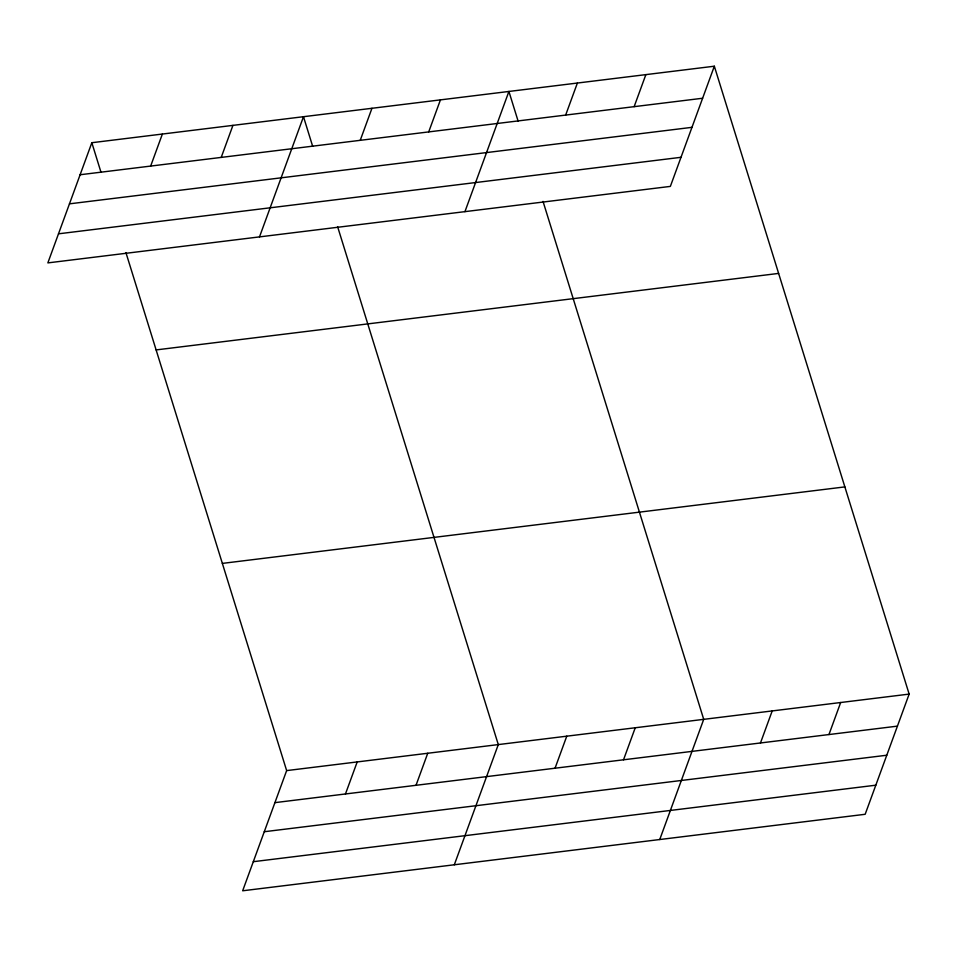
<?xml version="1.0" encoding="UTF-8"?>
<svg xmlns="http://www.w3.org/2000/svg" width="957" height="957" viewBox="0 0 957 957"><rect width="100%" height="100%" fill="white"/><g stroke="black" fill="none" stroke-linecap="round" stroke-linejoin="round"><path stroke-width="1.44" d="M91.836 142.713L47.85 262.9L670.355 186.4L714.341 66.212L91.836 142.713L101.011 172.32M150.656 166.075L162.379 134.04M221.211 157.415L232.934 125.379M259.503 236.893L303.489 116.706L312.664 146.301M360.239 140.32L371.962 108.285M428.712 131.91L440.435 99.875M464.935 211.653L508.909 91.453L518.096 121.061M125.941 252.66L286.645 770.6L242.659 890.788L865.164 814.287L909.15 694.1L714.341 66.212M565.659 115.079L577.382 83.044M345.465 793.963L357.2 761.928M634.144 106.658L645.867 74.622M416.02 785.29L427.743 753.255M454.312 864.781L498.298 744.594L337.594 226.642M555.048 768.208L566.771 736.172M623.521 759.798L635.245 727.763M659.744 839.528L703.718 719.341L543.026 201.401M760.48 742.967L772.203 710.931M828.953 734.545L840.677 702.51M80.113 174.748L702.617 98.248M69.466 203.841L691.971 127.341M58.497 233.819L681.001 157.307M156.123 349.915L778.627 273.415M222.359 563.398L844.864 486.898M286.645 770.6L909.15 694.1M274.922 802.636L897.427 726.136M264.276 831.729L886.78 755.229M253.306 861.695L875.811 785.195"/></g></svg>
